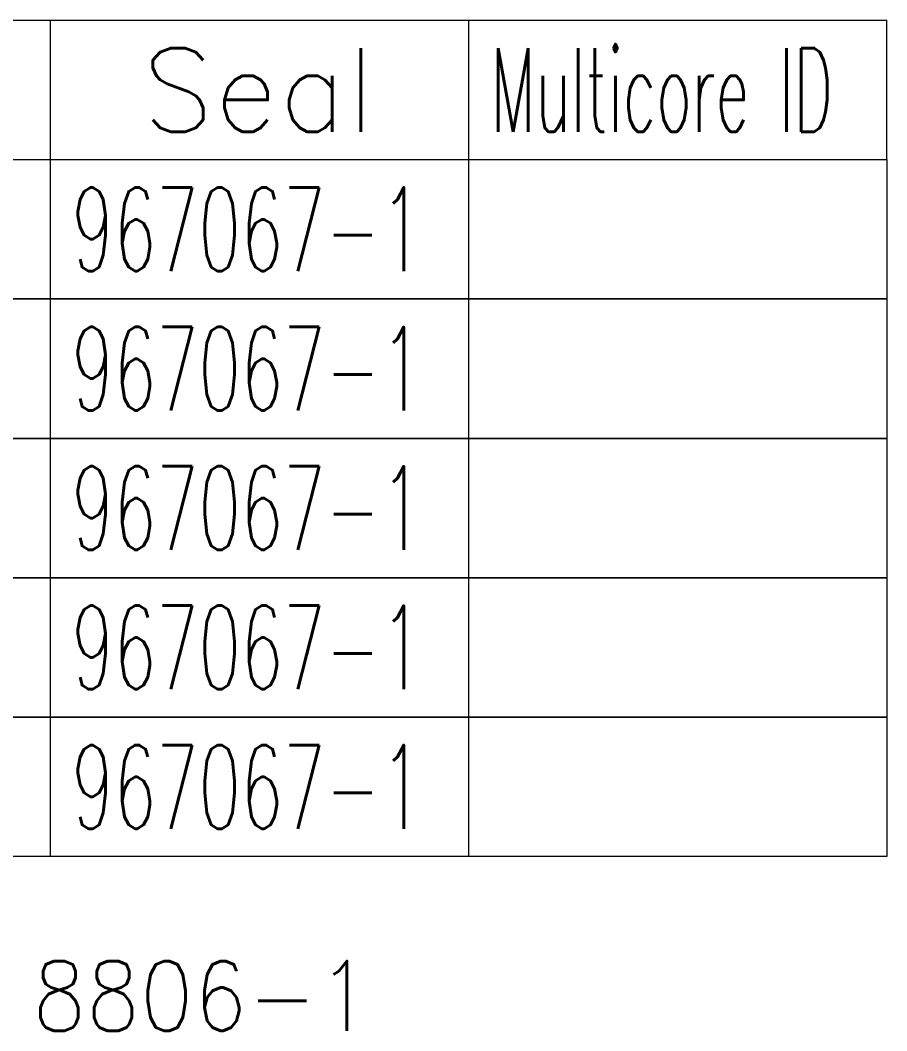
# Model space of a CAD drawing. Header units: inches. Extents: x 47316 to 59086, y 3141 to 11743.
# Drawn here: x 53806.77 to 53837.86, y 9876.52 to 9912.77 of the extents above; entities that cross this region are included whole.
import ezdxf

# ---------------------------------------------------------------- set-up
doc = ezdxf.new("R2010")
doc.units = ezdxf.units.IN
doc.header["$MEASUREMENT"] = 0
doc.styles.get("Standard").update_dxf_attribs({"font": ''})
doc.styles.get('Standard').set_extended_font_data('SimSun')

msp = doc.modelspace()

# ---------------------------------------------------------------- linework, layer by layer
at = {"color": 0, "linetype": 'Continuous', "lineweight": 15}
for p, q in [((53755.362, 9912.766), (53837.862, 9912.766)), ((53755.362, 9907.766), (53837.862, 9907.766))]:
    msp.add_line(p, q, dxfattribs=at)
at = {"color": 7, "linetype": 'Continuous', "lineweight": 15}
for p, q in [((53807.862, 9907.766), (53807.862, 9912.766)), ((53822.862, 9907.766), (53822.862, 9912.766)), ((53837.862, 9907.766), (53837.862, 9912.766))]:
    msp.add_line(p, q, dxfattribs=at)
at = {"color": 102, "linetype": 'Continuous', "lineweight": 15}
for p, q in [((53807.862, 9902.766), (53807.862, 9907.766)), ((53822.862, 9902.766), (53822.862, 9907.766)), ((53807.862, 9897.766), (53807.862, 9902.766)), ((53822.862, 9897.766), (53822.862, 9902.766)), ((53807.862, 9892.766), (53807.862, 9897.766)), ((53822.862, 9892.766), (53822.862, 9897.766)), ((53807.862, 9887.766), (53807.862, 9892.766)), ((53822.862, 9887.766), (53822.862, 9892.766)), ((53807.862, 9882.766), (53807.862, 9887.766)), ((53822.862, 9882.766), (53822.862, 9887.766))]:
    msp.add_line(p, q, dxfattribs=at)
at = {"color": 0, "linetype": 'Continuous', "lineweight": 15}
for points in [[(53755.362, 9902.766), (53755.362, 9907.766), (53837.862, 9907.766), (53837.862, 9902.766)], [(53755.362, 9897.766), (53755.362, 9902.766), (53837.862, 9902.766), (53837.862, 9897.766)], [(53755.362, 9892.766), (53755.362, 9897.766), (53837.862, 9897.766), (53837.862, 9892.766)], [(53755.362, 9887.766), (53755.362, 9892.766), (53837.862, 9892.766), (53837.862, 9887.766)], [(53755.362, 9882.766), (53755.362, 9887.766), (53837.862, 9887.766), (53837.862, 9882.766)]]:
    msp.add_lwpolyline(points, close=True, dxfattribs=at)

# ---------------------------------------------------------------- texts
at = {"color": 7, "linetype": 'Continuous', "lineweight": 15, "char_height": 3, "attachment_point": 1}
for s, insert, width in [('\\Fromans.shx;\\W0.5185185185;\\T1.0000000000;\\o\\lMulticore ID', (53823.659, 9911.766), 14), ('\\Fromans.shx;\\W1.0000000000;\\T1.0000000000;\\o\\lSeal', (53811.148, 9911.766), 9.28571)]:
    msp.add_mtext(s, dxfattribs=dict(at, insert=insert, width=width))
at = {"color": 140, "linetype": 'Continuous', "lineweight": 15, "char_height": 3, "width": 14, "attachment_point": 1}
for insert in [(53808.615, 9906.766), (53808.615, 9901.766), (53808.615, 9896.766), (53808.615, 9891.766), (53808.615, 9886.766)]:
    msp.add_mtext('\\Fromans.shx;\\W0.5903614458;\\T1.0000000000;\\o\\l967067-1', dxfattribs=dict(at, insert=insert))
at = {"color": 42, "linetype": 'Continuous', "lineweight": 15, "insert": (53764.684, 9879.016), "char_height": 2.5, "width": 64.5, "attachment_point": 1}
msp.add_mtext('\\Fromans.shx;\\W0.9000000000;\\T1.0000000000;\\o\\lCONN 5 F SLD : 1 : 1-1718806-1', dxfattribs=at)

doc.saveas('drawing.dxf')
